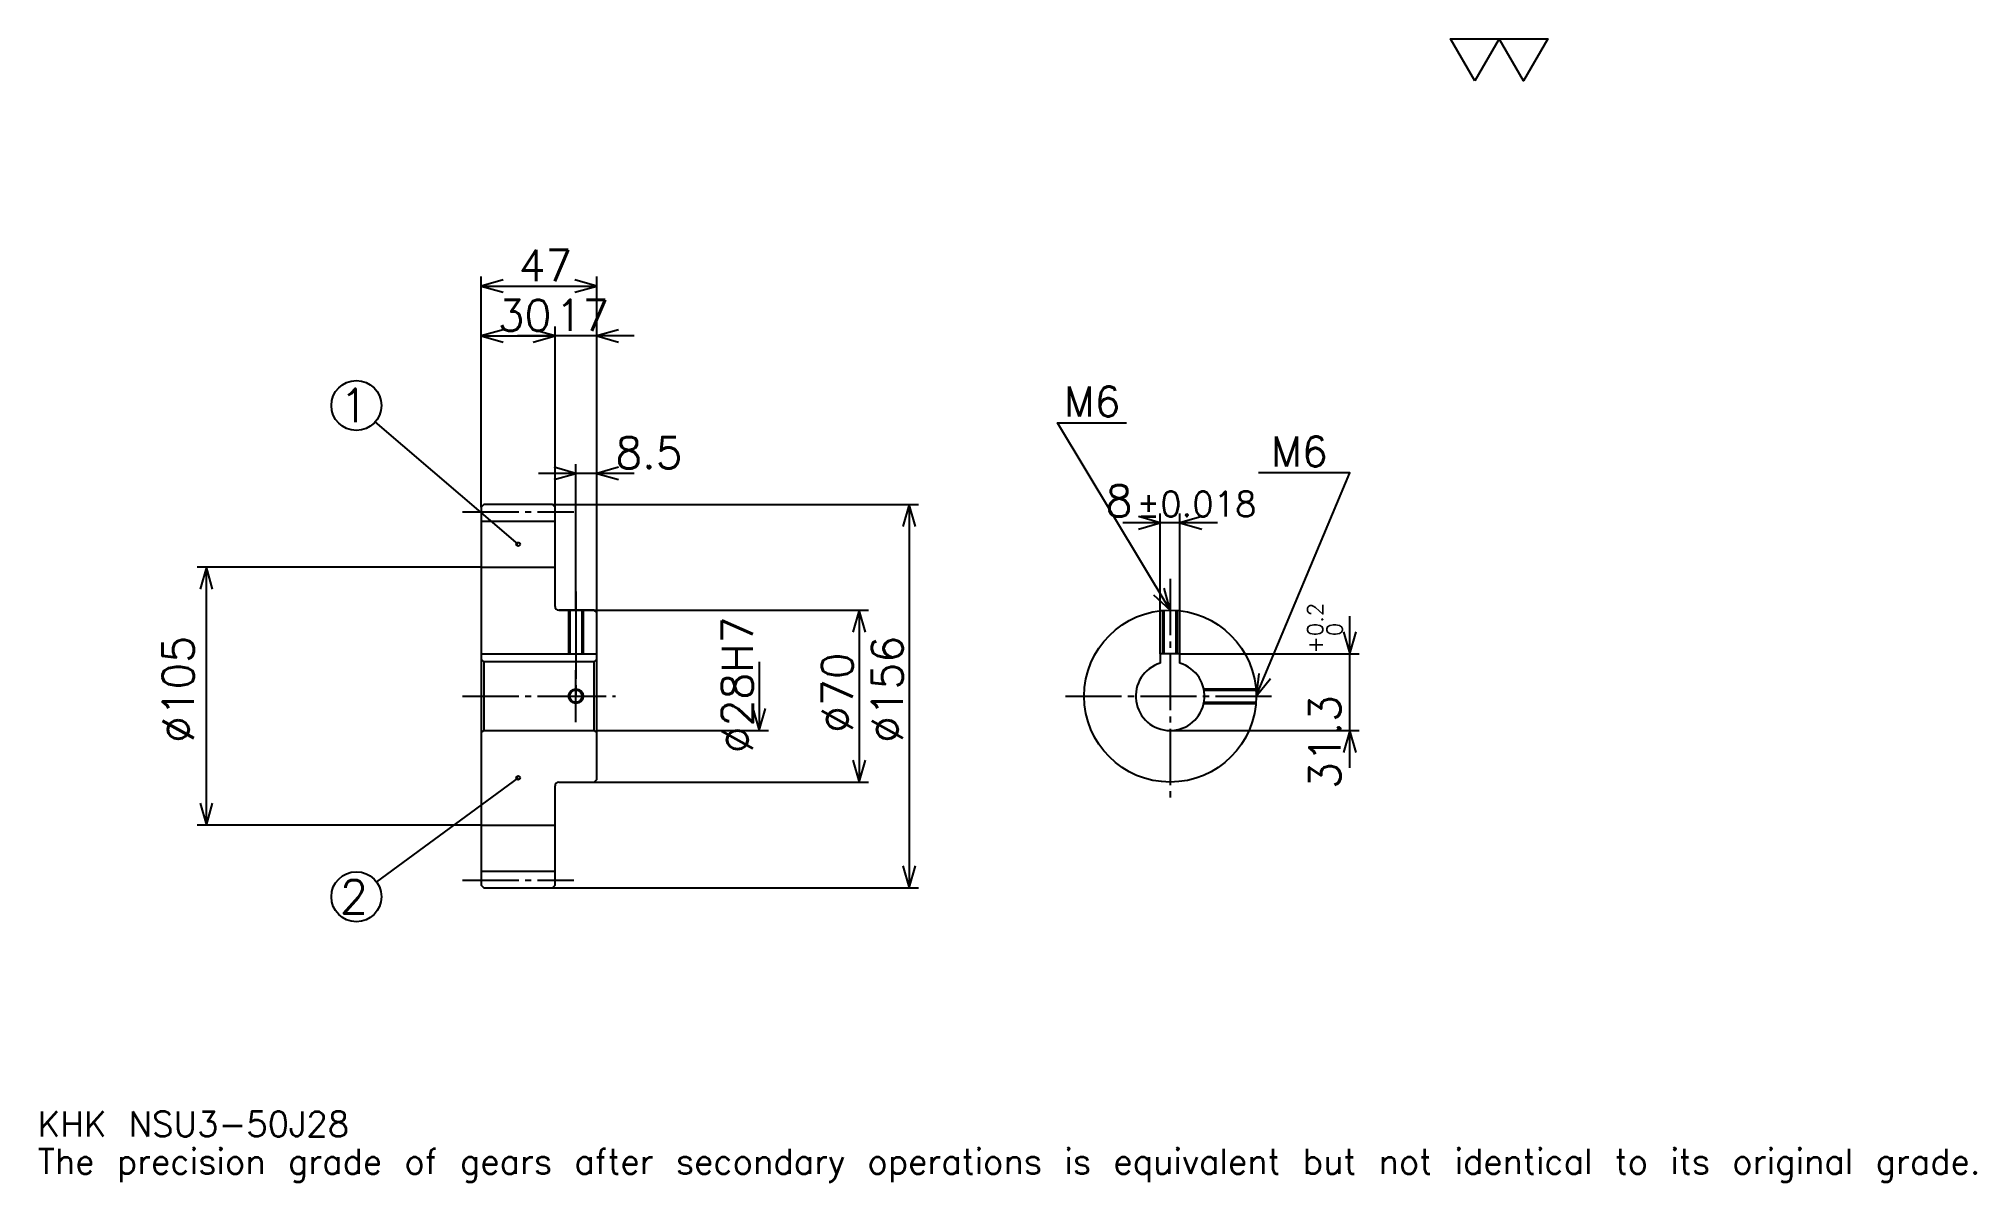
# Model space of a CAD drawing. Extents: x 26 to 815, y 9 to 475.
import ezdxf

# ---------------------------------------------------------------- set-up
doc = ezdxf.new("R2010")
doc.units = 0
doc.linetypes.add('DASHDOT', pattern=[30.521738, 22.891304, -2.543478, 2.543478, -2.543478])
doc.layers.get('0').update_dxf_attribs({"linetype": 'CONTINUOUS'})
doc.layers.add('DASHDOT', color=6, linetype='DASHDOT')
doc.styles.add('KANJI', font='TXT', dxfattribs={"bigfont": 'BIGFONT'})

msp = doc.modelspace()

# ---------------------------------------------------------------- linework, layer by layer
at = {"color": 5}
for p, q in [((206.021729, 285.293488), (206.021729, 378.130432)), ((206.021729, 374.315216), (253.021729, 374.315216)), ((253.021729, 285.293488), (253.021729, 378.130432)), ((236.021729, 285.293488), (236.021729, 357.782623)), ((206.021729, 353.967407), (236.021729, 353.967407)), ((268.282593, 353.967407), (220.760864, 353.967407)), ((221.021729, 269.168488), (162.874756, 319.039612)), ((244.521729, 285.293488), (244.521729, 301.826111)), ((268.282593, 298.010864), (229.260864, 298.010864)), ((206.021729, 284.293488), (206.021729, 285.293488)), ((235.021729, 285.293488), (253.021729, 285.293488)), ((236.021729, 284.293488), (236.021729, 285.293488)), ((244.521729, 242.293488), (244.521729, 285.293488)), ((244.521729, 242.293488), (244.521729, 285.293488)), ((253.021729, 285.293488), (384.010864, 285.293488)), ((253.021729, 241.293488), (253.021729, 285.293488)), ((380.195648, 285.293488), (380.195648, 129.293488)), ((505.673889, 277.902191), (467.152161, 277.902191)), ((482.413025, 224.593491), (482.413025, 281.717407)), ((490.413025, 224.593491), (490.413025, 281.717407)), ((206.021729, 259.793488), (90.293472, 259.793488)), ((94.108688, 154.793488), (94.108688, 259.793488)), ((237.521729, 242.293488), (253.021729, 242.293488)), ((253.021729, 242.293488), (363.663025, 242.293488)), ((359.847809, 242.293488), (359.847809, 172.293488)), ((559.565186, 178.032623), (559.565186, 239.854355)), ((319.152161, 221.293488), (319.152161, 193.293488)), ((490.413025, 224.593491), (563.380371, 224.593491)), ((253.021729, 193.293488), (322.967377, 193.293488)), ((486.413025, 193.293488), (563.380371, 193.293488)), ((221.021729, 174.043488), (163.349609, 131.649719)), ((237.521729, 172.293488), (253.021729, 172.293488)), ((253.021729, 172.293488), (363.663025, 172.293488)), ((206.021729, 154.793488), (90.293472, 154.793488)), ((235.021729, 129.293488), (253.021729, 129.293488)), ((253.021729, 129.293488), (384.010864, 129.293488))]:
    msp.add_line(p, q, dxfattribs=at)
at = {"color": 4}
for p, q in [((206.021729, 278.543488), (236.021729, 278.543488)), ((206.021729, 259.793488), (236.021729, 259.793488)), ((206.021729, 224.593491), (253.021729, 224.593491)), ((207.021729, 221.293488), (207.021729, 193.293488)), ((252.021729, 221.293488), (253.021729, 222.293488)), ((252.021729, 193.293488), (253.021729, 192.293488)), ((206.021729, 154.793488), (236.021729, 154.793488)), ((206.021729, 136.043488), (236.021729, 136.043488))]:
    msp.add_line(p, q, dxfattribs=at)
at = {"color": 7}
msp.add_lwpolyline([(610.434753, 457.82608), (600.515198, 475.019989), (640.19342, 475.019989), (630.273865, 457.82608), (620.354309, 475.019989), (610.434753, 457.82608)], dxfattribs=at)
at = {"color": 5}
for points in [[(214.923904, 376.858704), (206.021729, 374.315216), (214.923904, 371.771729)], [(244.119553, 371.771729), (253.021729, 374.315216), (244.119553, 376.858704)], [(214.923904, 356.510864), (206.021729, 353.967407), (214.923904, 351.42395)], [(227.119553, 351.42395), (236.021729, 353.967407), (227.119553, 356.510864)], [(227.119553, 351.42395), (236.021729, 353.967407), (227.119553, 356.510864)], [(261.923889, 356.510864), (253.021729, 353.967407), (261.923889, 351.42395)], [(486.413025, 242.293488), (440.630432, 318.597839), (468.608673, 318.597839)], [(235.619553, 295.467407), (244.521729, 298.010864), (235.619553, 300.554352)], [(261.923889, 300.554352), (253.021729, 298.010864), (261.923889, 295.467407)], [(521.413025, 207.293488), (559.565186, 298.25), (522.43042, 298.25)], [(382.739136, 276.391296), (380.195648, 285.293488), (377.652161, 276.391296)], [(473.510864, 275.358704), (482.413025, 277.902191), (473.510864, 280.445679)], [(499.315186, 280.445679), (490.413025, 277.902191), (499.315186, 275.358704)], [(96.652168, 250.891312), (94.108688, 259.793488), (91.565208, 250.891312)], [(479.651886, 248.618439), (486.413025, 242.293488), (484.013916, 251.235657)], [(362.391296, 233.391312), (359.847809, 242.293488), (357.304321, 233.391312)], [(557.021729, 233.495667), (559.565186, 224.593491), (562.108643, 233.495667)], [(522.510925, 216.486557), (521.413025, 207.293488), (527.201904, 214.51889)], [(316.608673, 202.195663), (319.152161, 193.293488), (321.695648, 202.195663)], [(562.108643, 184.391312), (559.565186, 193.293488), (557.021729, 184.391312)], [(357.304321, 181.195663), (359.847809, 172.293488), (362.391296, 181.195663)], [(91.565208, 163.695663), (94.108688, 154.793488), (96.652168, 163.695663)], [(377.652161, 138.195663), (380.195648, 129.293488), (382.739136, 138.195663)]]:
    msp.add_lwpolyline(points, dxfattribs=at)
at = {"color": 4}
for points in [[(236.021729, 243.793488), (236.021729, 284.293488), (235.021729, 285.293488), (207.021729, 285.293488), (206.021729, 284.293488), (206.021729, 192.293488)], [(237.521729, 172.293488), (252.021729, 172.293488), (253.021729, 173.293488), (253.021729, 241.293488), (252.021729, 242.293488), (237.521729, 242.293488)], [(241.521729, 242.293488), (241.521729, 224.593491)], [(242.061737, 242.293488), (242.061737, 224.593491)], [(246.98172, 242.293488), (246.98172, 224.593491)], [(247.521729, 242.293488), (247.521729, 224.593491)], [(483.413025, 224.593491), (483.413025, 242.164673)], [(483.953033, 224.593491), (483.953033, 242.206924)], [(488.873016, 224.593491), (488.873016, 242.206924)], [(489.413025, 224.593491), (489.413025, 242.164673)], [(206.021729, 192.293488), (207.021729, 193.293488), (252.021729, 193.293488), (252.021729, 221.293488), (207.021729, 221.293488), (206.021729, 222.293488)], [(490.413025, 220.7099), (490.413025, 224.593491), (482.413025, 224.593491), (482.413025, 220.7099)], [(500.08783, 210.293488), (521.28418, 210.293488)], [(500.19519, 209.753494), (521.326477, 209.753494)], [(500.08783, 204.293488), (521.28418, 204.293488)], [(500.19519, 204.833481), (521.326477, 204.833481)], [(206.021729, 192.293488), (206.021729, 130.293488), (207.021729, 129.293488), (235.021729, 129.293488), (236.021729, 130.293488), (236.021729, 170.793488)]]:
    msp.add_lwpolyline(points, dxfattribs=at)
at = {"color": 5}
for centre, radius in [((155.152161, 325.663055), 10.173913), ((221.021729, 269.168488), 0.763044), ((221.021729, 174.043488), 0.763044), ((155.152161, 125.623924), 10.173913)]:
    msp.add_circle(centre, radius, dxfattribs=at)
at = {"color": 4}
for centre, radius in [((486.413025, 207.293488), 35), ((244.521729, 207.293488), 2.46)]:
    msp.add_circle(centre, radius, dxfattribs=at)
at = {"color": 7}
msp.add_circle((244.521729, 207.293488), 3, dxfattribs=at)
at = {"color": 4}
for centre, radius, start, end in [((237.521729, 243.793488), 1.5, 180, 270), ((486.413025, 207.293488), 14, 106.601549926, 73.398450074), ((237.521729, 170.793488), 1.5, 90, 180)]:
    msp.add_arc(centre, radius, start, end, dxfattribs=at)
at = {"layer": 'DASHDOT', "color": 7}
for p, q in [((198.391296, 282.293488), (243.652161, 282.293488)), ((486.413025, 255.01088), (486.413025, 164.663055)), ((244.521729, 242.293488), (244.521729, 207.293488)), ((198.391296, 207.293488), (260.652161, 207.293488)), ((443.782593, 207.293488), (529.043457, 207.293488)), ((198.391296, 132.293488), (243.652161, 132.293488))]:
    msp.add_line(p, q, dxfattribs=at)
for points in [[(244.521729, 249.92392), (244.521729, 216.963058)], [(244.521729, 196.663055), (244.521729, 217.92392)], [(233.891296, 207.293488), (255.152161, 207.293488)]]:
    msp.add_lwpolyline(points, dxfattribs=at)

# ---------------------------------------------------------------- texts
at = {"color": 7, "style": 'KANJI'}
for s, height, p in [('47', 12.717391, (221.255432, 376.350006)), ('30', 12.717391, (212.755417, 356.002197)), ('17', 12.717391, (236.255432, 356.002197)), ('1', 13.565217, (148.369553, 318.880432)), ('M6', 12.208696, (443.173889, 321.141296)), ('8.5', 12.717391, (260.652161, 300.045654)), ('M6', 12.208696, (527.517395, 300.793488)), ('8', 12.717391, (460.161804, 280.445679)), ('%%p0.018', 10.173913, (472.750458, 280.445679)), ('2', 13.565217, (148.369553, 118.841316)), ('KHK NSU3-50J28', 10.173913, (25.434782, 27.97826)), ('The precision grade of gears after secondary operations is equivalent but not identical to its original grade.', 10.173913, (25.434782, 12.717391))]:
    msp.add_text(s, height=height, dxfattribs=at).set_placement(p)
for s, height, p in [('0.2', 6.358696, (548.628235, 231.719284)), ('%%c28H7', 12.717391, (316.608673, 184.084244)), ('%%c105', 12.717391, (89.021729, 188.217407)), ('%%c156', 12.717391, (377.652161, 188.217407)), ('+', 6.358696, (548.628235, 224.597549)), ('0', 6.358696, (556.513, 231.719284)), ('%%c70', 12.717391, (357.304321, 192.350555)), ('31.3', 12.717391, (555.75, 169.551651))]:
    msp.add_text(s, height=height, rotation=90, dxfattribs=at).set_placement(p)

doc.saveas('drawing.dxf')
